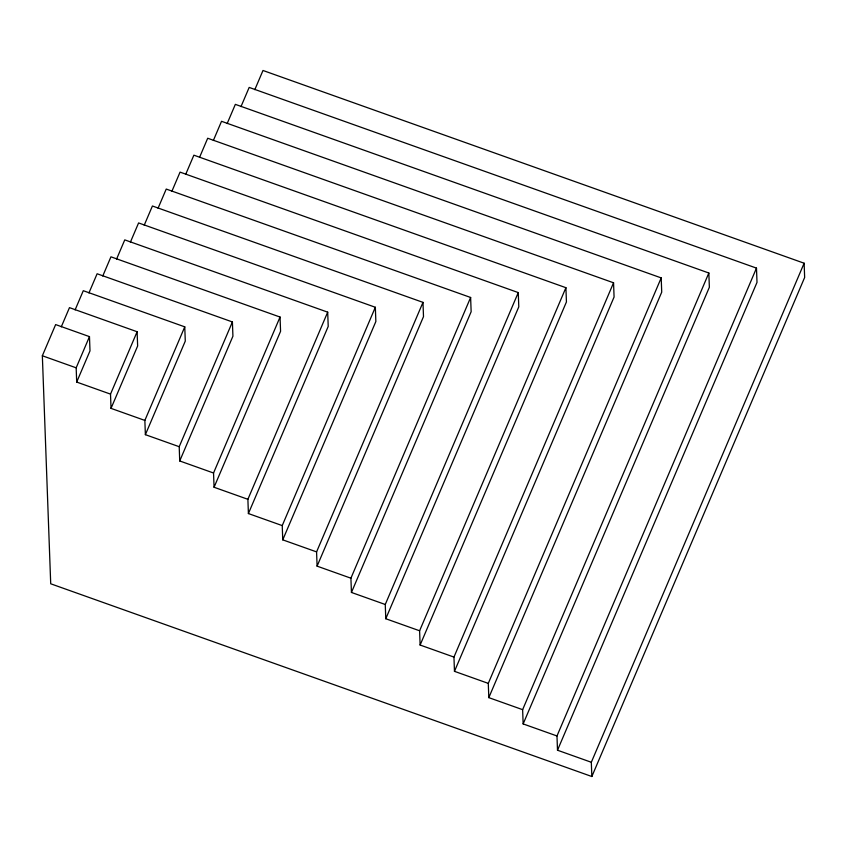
<?xml version="1.0" encoding="UTF-8"?>
<svg xmlns="http://www.w3.org/2000/svg" width="847" height="847" viewBox="0 0 847 847"><rect width="100%" height="100%" fill="white"/><g stroke="black" fill="none" stroke-linecap="round" stroke-linejoin="round"><path stroke-width="1.27" d="M42.35 355.772L55.648 324.581L89.475 336.63L89.994 350.88L76.696 382.071L110.512 394.12L111.031 408.37L144.858 420.419L145.377 434.67L179.204 446.708L179.723 460.959L213.539 473.007L214.069 487.258L247.885 499.307L248.404 513.557L282.231 525.595L282.75 539.846L316.577 551.895L317.096 566.145L350.912 578.194L351.441 592.445L385.258 604.493L385.777 618.734L419.604 630.782L420.123 645.033L453.95 657.081L454.468 671.332L488.285 683.381L488.814 697.632L522.631 709.67L523.15 723.92L556.977 735.969L557.495 750.22L591.322 762.268L591.841 776.519L50.714 583.784L42.35 355.772L76.166 367.82L76.696 382.071M61.291 326.836L69.475 307.641L137.119 331.738L137.638 345.989L111.031 408.37M75.108 309.896L83.292 290.701L184.762 326.847L185.281 341.097L145.377 434.67M88.935 292.956L97.119 273.761L232.406 321.945L232.925 336.195L179.723 460.959M102.762 276.016L110.946 256.821L280.05 317.053L280.569 331.304L214.069 487.258M116.579 259.076L124.763 239.881L327.694 312.162L328.213 326.413L248.404 513.557M76.166 367.82L89.475 336.63M130.406 242.136L138.59 222.941L375.337 307.27L375.856 321.521L282.75 539.846M144.223 225.196L152.418 206.001L422.981 302.368L423.5 316.619L317.096 566.145M158.05 208.256L166.234 189.061L470.625 297.477L471.144 311.728L351.441 592.445M171.877 191.316L180.062 172.121L518.269 292.586L518.788 306.836L385.777 618.734M185.694 174.376L193.878 155.181L565.912 287.694L566.431 301.945L420.123 645.033M199.521 157.436L207.706 138.241L613.556 282.792L614.075 297.043L454.468 671.332M213.349 140.496L221.533 121.301L661.2 277.901L661.719 292.151L488.814 697.632M110.512 394.12L137.119 331.738M227.165 123.556L235.35 104.361L708.844 273.009L709.363 287.26L523.15 723.92M240.993 106.616L249.177 87.421L756.487 268.118L757.006 282.369L557.495 750.22M254.809 89.676L262.994 70.481L804.131 263.216L804.65 277.467L591.841 776.519M144.858 420.419L184.762 326.847M179.204 446.708L232.406 321.945M213.539 473.007L280.05 317.053M247.885 499.307L327.694 312.162M282.231 525.595L375.337 307.27M316.577 551.895L422.981 302.368M350.912 578.194L470.625 297.477M385.258 604.493L518.269 292.586M419.604 630.782L565.912 287.694M453.95 657.081L613.556 282.792M488.285 683.381L661.2 277.901M522.631 709.67L708.844 273.009M556.977 735.969L756.487 268.118M591.322 762.268L804.131 263.216"/></g></svg>
